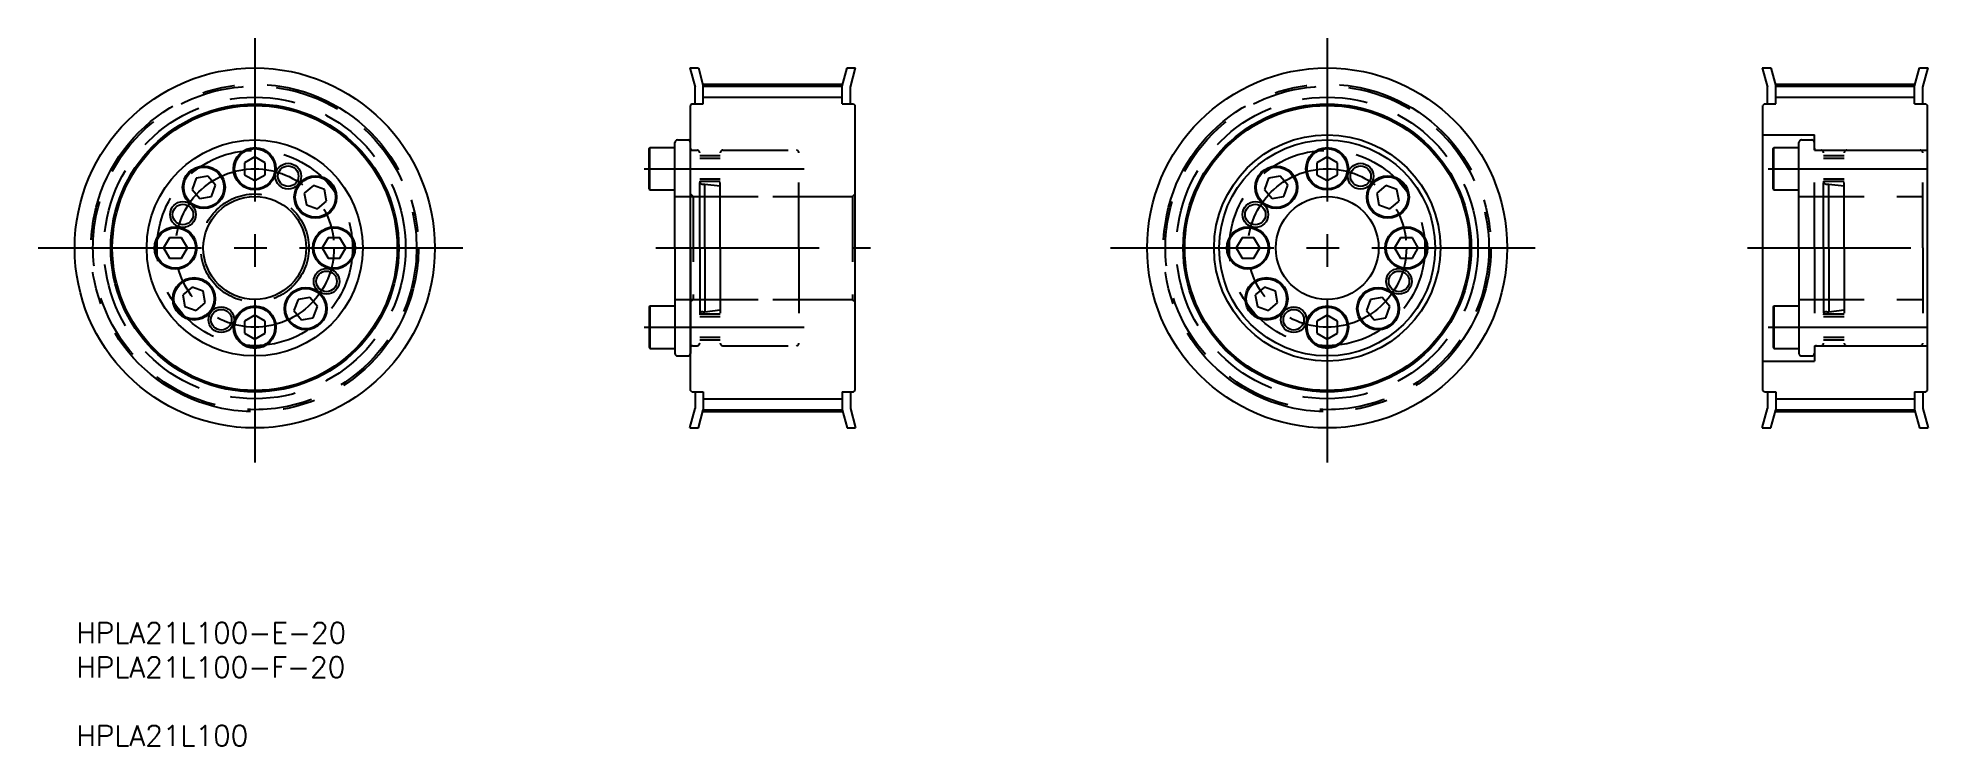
# Model space of a CAD drawing. Extents: x 8 to 378, y 5 to 143.
import ezdxf

# ---------------------------------------------------------------- set-up
doc = ezdxf.new("R2010")
doc.units = 0
doc.linetypes.add('CENTER', pattern=[50.8, 31.75, -6.35, 6.35, -6.35])
doc.linetypes.add('DASHED', pattern=[19.05, 12.7, -6.35])
doc.layers.get('0').update_dxf_attribs({"linetype": 'CONTINUOUS'})
doc.layers.add('CENTER', color=1, linetype='CENTER')
doc.styles.add('MISUMI', font='txt.shx')

# ---------------------------------------------------------------- blocks, each defined once
blk = doc.blocks.new('*U6')
at = {"color": 7, "linetype": 'CONTINUOUS', "style": 'MISUMI'}
for s, p in [('HPLA21L100-E-20', (15.05, 25.31)), ('HPLA21L100-F-20', (15.05, 18.65)), ('HPLA21L100', (15.05, 5.31))]:
    blk.add_text(s, height=4, dxfattribs=at).set_placement(p)

msp = doc.modelspace()

# ---------------------------------------------------------------- linework, layer by layer
at = {"color": 7, "linetype": 'CONTINUOUS'}
for p, q in [((134.33, 137.14), (135.33, 133.39)), ((134.33, 137.14), (135.98, 137.14)), ((135.98, 137.14), (136.93, 133.6)), ((163.93, 133.6), (164.88, 137.14)), ((164.88, 137.14), (166.54, 137.14)), ((165.53, 133.39), (166.54, 137.14)), ((342.82, 137.14), (343.83, 133.39)), ((342.82, 137.14), (344.48, 137.14)), ((344.48, 137.14), (345.43, 133.6)), ((372.43, 133.6), (373.38, 137.14)), ((373.38, 137.14), (375.03, 137.14)), ((374.03, 133.39), (375.03, 137.14)), ((135.33, 130.14), (135.33, 133.39)), ((136.93, 133.6), (163.93, 133.6)), ((136.93, 130.14), (136.93, 133.6)), ((163.93, 130.14), (163.93, 133.6)), ((165.53, 130.14), (165.53, 133.39)), ((343.83, 130.14), (343.83, 133.39)), ((345.43, 133.6), (372.43, 133.6)), ((345.43, 130.14), (345.43, 133.6)), ((372.43, 130.14), (372.43, 133.6)), ((374.03, 130.14), (374.03, 133.39)), ((134.73, 130.14), (134.43, 129.84)), ((134.43, 74.44), (134.43, 129.84)), ((134.73, 130.14), (136.93, 130.14)), ((163.93, 130.14), (166.13, 130.14)), ((166.13, 130.14), (166.43, 129.84)), ((166.43, 74.44), (166.43, 129.84)), ((343.23, 130.14), (342.93, 129.84)), ((342.93, 74.44), (342.93, 129.84)), ((343.23, 130.14), (345.43, 130.14)), ((372.43, 130.14), (374.63, 130.14)), ((374.63, 130.14), (374.93, 129.84)), ((374.93, 74.44), (374.93, 129.84)), ((131.43, 102.14), (131.43, 122.64)), ((131.93, 123.14), (133.93, 123.14)), ((134.43, 102.14), (134.43, 122.64)), ((49.73, 119.85), (47.73, 118.7)), ((47.73, 118.7), (47.73, 116.39)), ((51.73, 118.7), (49.73, 119.85)), ((50.73, 119.28), (50.73, 119.28)), ((51.23, 118.99), (51.23, 118.99)), ((51.73, 116.39), (51.73, 118.7)), ((126.43, 121.47), (126.55, 121.67)), ((126.43, 113.62), (126.43, 121.47)), ((126.55, 121.67), (131.43, 121.67)), ((126.55, 113.42), (126.55, 121.67)), ((131.43, 113.42), (131.43, 121.67)), ((131.43, 115.04), (131.43, 120.04)), ((258.22, 119.85), (256.22, 118.7)), ((256.22, 118.7), (256.22, 116.39)), ((260.22, 118.7), (258.22, 119.85)), ((259.22, 119.28), (259.22, 119.28)), ((259.72, 118.99), (259.72, 118.99)), ((260.22, 116.39), (260.22, 118.7)), ((38.34, 115.71), (37.55, 113.54)), ((40.62, 116.11), (38.34, 115.71)), ((42.1, 114.34), (40.62, 116.11)), ((47.73, 116.39), (49.73, 115.24)), ((49.73, 115.24), (51.73, 116.39)), ((246.84, 115.71), (246.05, 113.54)), ((249.11, 116.11), (246.84, 115.71)), ((250.6, 114.34), (249.11, 116.11)), ((256.22, 116.39), (258.22, 115.24)), ((258.22, 115.24), (260.22, 116.39)), ((37.55, 113.54), (39.04, 111.77)), ((39.04, 111.77), (41.31, 112.17)), ((41.31, 112.17), (42.1, 114.34)), ((61.12, 114.32), (59.36, 112.83)), ((59.36, 112.83), (59.76, 110.56)), ((63.29, 113.53), (61.12, 114.32)), ((61.93, 109.77), (63.7, 111.25)), ((63.7, 111.25), (63.29, 113.53)), ((126.43, 113.62), (126.55, 113.42)), ((126.55, 113.42), (131.43, 113.42)), ((246.05, 113.54), (247.53, 111.77)), ((247.53, 111.77), (249.81, 112.17)), ((249.81, 112.17), (250.6, 114.34)), ((269.62, 114.32), (267.85, 112.83)), ((267.85, 112.83), (268.25, 110.56)), ((271.79, 113.53), (269.62, 114.32)), ((270.42, 109.77), (272.19, 111.25)), ((272.19, 111.25), (271.79, 113.53)), ((59.76, 110.56), (61.93, 109.77)), ((268.25, 110.56), (270.42, 109.77)), ((33.17, 104.14), (32.02, 102.14)), ((35.48, 104.14), (33.17, 104.14)), ((36.64, 102.14), (35.48, 104.14)), ((63.97, 104.14), (62.82, 102.14)), ((66.28, 104.14), (63.97, 104.14)), ((67.44, 102.14), (66.28, 104.14)), ((241.67, 104.14), (240.51, 102.14)), ((243.98, 104.14), (241.67, 104.14)), ((245.13, 102.14), (243.98, 104.14)), ((272.47, 104.14), (271.31, 102.14)), ((274.78, 104.14), (272.47, 104.14)), ((275.93, 102.14), (274.78, 104.14)), ((32.02, 102.14), (33.17, 100.14)), ((33.17, 100.14), (35.48, 100.14)), ((35.48, 100.14), (36.64, 102.14)), ((62.82, 102.14), (63.97, 100.14)), ((63.97, 100.14), (66.28, 100.14)), ((66.28, 100.14), (67.44, 102.14)), ((131.43, 102.14), (131.43, 81.64)), ((134.43, 102.14), (134.43, 81.64)), ((240.51, 102.14), (241.67, 100.14)), ((241.67, 100.14), (243.98, 100.14)), ((243.98, 100.14), (245.13, 102.14)), ((271.31, 102.14), (272.47, 100.14)), ((272.47, 100.14), (274.78, 100.14)), ((274.78, 100.14), (275.93, 102.14)), ((37.53, 94.52), (35.76, 93.04)), ((35.76, 93.04), (36.16, 90.76)), ((39.7, 93.73), (37.53, 94.52)), ((40.1, 91.46), (39.7, 93.73)), ((246.02, 94.52), (244.25, 93.04)), ((244.25, 93.04), (244.66, 90.76)), ((248.19, 93.73), (246.02, 94.52)), ((248.59, 91.46), (248.19, 93.73)), ((36.16, 90.76), (38.33, 89.97)), ((38.33, 89.97), (40.1, 91.46)), ((49.73, 89.05), (47.73, 87.9)), ((51.73, 87.9), (49.73, 89.05)), ((58.14, 92.12), (57.35, 89.95)), ((57.35, 89.95), (58.84, 88.18)), ((60.42, 92.52), (58.14, 92.12)), ((61.9, 90.75), (60.42, 92.52)), ((61.11, 88.58), (61.9, 90.75)), ((126.43, 90.67), (126.55, 90.87)), ((126.43, 90.67), (126.43, 82.82)), ((126.55, 90.87), (131.43, 90.87)), ((126.55, 90.87), (126.55, 82.62)), ((131.43, 90.87), (131.43, 82.62)), ((131.43, 89.24), (131.43, 84.24)), ((244.66, 90.76), (246.83, 89.97)), ((246.83, 89.97), (248.59, 91.46)), ((258.22, 89.05), (256.22, 87.9)), ((260.22, 87.9), (258.22, 89.05)), ((266.64, 92.12), (265.85, 89.95)), ((265.85, 89.95), (267.33, 88.18)), ((268.91, 92.52), (266.64, 92.12)), ((270.39, 90.75), (268.91, 92.52)), ((269.61, 88.58), (270.39, 90.75)), ((47.73, 87.9), (47.73, 85.59)), ((47.73, 85.59), (49.73, 84.44)), ((49.73, 84.44), (51.73, 85.59)), ((51.73, 85.59), (51.73, 87.9)), ((58.84, 88.18), (61.11, 88.58)), ((256.22, 87.9), (256.22, 85.59)), ((256.22, 85.59), (258.22, 84.44)), ((258.22, 84.44), (260.22, 85.59)), ((260.22, 85.59), (260.22, 87.9)), ((267.33, 88.18), (269.61, 88.58)), ((126.43, 82.82), (126.55, 82.62)), ((126.55, 82.62), (131.43, 82.62)), ((131.93, 81.14), (133.93, 81.14)), ((134.73, 74.14), (134.43, 74.44)), ((134.73, 74.14), (136.93, 74.14)), ((135.33, 74.14), (135.33, 70.9)), ((136.93, 74.14), (136.93, 70.69)), ((163.93, 74.14), (166.13, 74.14)), ((163.93, 74.14), (163.93, 70.69)), ((165.53, 74.14), (165.53, 70.9)), ((166.13, 74.14), (166.43, 74.44)), ((343.23, 74.14), (342.93, 74.44)), ((343.23, 74.14), (345.43, 74.14)), ((343.83, 74.14), (343.83, 70.9)), ((345.43, 74.14), (345.43, 70.69)), ((372.43, 74.14), (374.63, 74.14)), ((372.43, 74.14), (372.43, 70.69)), ((374.03, 74.14), (374.03, 70.9)), ((374.63, 74.14), (374.93, 74.44)), ((134.33, 67.14), (135.33, 70.9)), ((135.98, 67.14), (136.93, 70.69)), ((136.93, 70.69), (163.93, 70.69)), ((163.93, 70.69), (164.88, 67.14)), ((165.53, 70.9), (166.54, 67.14)), ((342.82, 67.14), (343.83, 70.9)), ((344.48, 67.14), (345.43, 70.69)), ((345.43, 70.69), (372.43, 70.69)), ((372.43, 70.69), (373.38, 67.14)), ((374.03, 70.9), (375.03, 67.14)), ((134.33, 67.14), (135.98, 67.14)), ((164.88, 67.14), (166.54, 67.14)), ((342.82, 67.14), (344.48, 67.14)), ((373.38, 67.14), (375.03, 67.14))]:
    msp.add_line(p, q, dxfattribs=at)
at = {"color": 3, "linetype": 'CONTINUOUS'}
for p, q in [((136.93, 131.47), (163.93, 131.47)), ((345.43, 131.47), (372.43, 131.47)), ((136.93, 72.82), (163.93, 72.82)), ((345.43, 72.82), (372.43, 72.82))]:
    msp.add_line(p, q, dxfattribs=at)
at = {"color": 3, "linetype": 'DASHED'}
for p, q in [((342.93, 124.14), (352.93, 124.14)), ((349.93, 102.14), (349.93, 122.64)), ((350.43, 123.14), (352.43, 123.14)), ((352.93, 121.14), (352.93, 124.14)), ((352.93, 102.14), (352.93, 122.64)), ((134.84, 121.14), (135.73, 121.14)), ((136.23, 102.14), (136.23, 120.64)), ((140.23, 120.04), (136.23, 120.04)), ((140.23, 119.54), (136.23, 119.54)), ((140.23, 102.14), (140.23, 120.64)), ((140.73, 121.14), (155.03, 121.14)), ((155.53, 102.14), (155.53, 120.64)), ((344.93, 121.47), (345.04, 121.67)), ((344.93, 113.62), (344.93, 121.47)), ((345.04, 121.67), (349.93, 121.67)), ((345.04, 113.42), (345.04, 121.67)), ((349.93, 113.42), (349.93, 121.67)), ((349.93, 115.04), (349.93, 120.04)), ((352.93, 121.14), (374.93, 121.14)), ((353.34, 121.14), (354.23, 121.14)), ((354.73, 102.14), (354.73, 120.64)), ((358.73, 120.04), (354.73, 120.04)), ((358.73, 119.54), (354.73, 119.54)), ((358.73, 102.14), (358.73, 120.64)), ((359.23, 121.14), (373.53, 121.14)), ((374.03, 102.14), (374.03, 120.64)), ((140.23, 115.54), (136.23, 115.54)), ((140.23, 115.04), (136.23, 115.04)), ((358.73, 115.54), (354.73, 115.54)), ((358.73, 115.04), (354.73, 115.04)), ((131.43, 112.14), (155.53, 112.14)), ((134.43, 112.64), (134.93, 112.14)), ((134.93, 112.14), (165.93, 112.14)), ((134.93, 112.14), (134.93, 92.14)), ((136.83, 114.54), (137.23, 114.54)), ((137.23, 102.14), (137.23, 114.54)), ((137.23, 114.54), (140.23, 114.21)), ((166.43, 112.64), (165.93, 112.14)), ((165.93, 112.14), (165.93, 92.14)), ((344.93, 113.62), (345.04, 113.42)), ((345.04, 113.42), (349.93, 113.42)), ((349.93, 112.14), (374.03, 112.14)), ((355.33, 114.54), (355.73, 114.54)), ((355.73, 102.14), (355.73, 114.54)), ((355.73, 114.54), (358.73, 114.21)), ((136.23, 102.14), (136.23, 83.64)), ((137.23, 102.14), (137.23, 89.74)), ((140.23, 102.14), (140.23, 83.64)), ((155.53, 102.14), (155.53, 83.64)), ((349.93, 102.14), (349.93, 81.64)), ((352.93, 102.14), (352.93, 81.64)), ((354.73, 102.14), (354.73, 83.64)), ((355.73, 102.14), (355.73, 89.74)), ((358.73, 102.14), (358.73, 83.64)), ((374.03, 102.14), (374.03, 83.64)), ((131.43, 92.14), (155.53, 92.14)), ((134.43, 91.64), (134.93, 92.14)), ((134.93, 92.14), (165.93, 92.14)), ((140.23, 89.24), (136.23, 89.24)), ((136.83, 89.74), (137.23, 89.74)), ((137.23, 89.74), (140.23, 90.08)), ((166.43, 91.64), (165.93, 92.14)), ((344.93, 90.67), (345.04, 90.87)), ((344.93, 90.67), (344.93, 82.82)), ((345.04, 90.87), (349.93, 90.87)), ((345.04, 90.87), (345.04, 82.62)), ((349.93, 92.14), (374.03, 92.14)), ((349.93, 90.87), (349.93, 82.62)), ((349.93, 89.24), (349.93, 84.24)), ((358.73, 89.24), (354.73, 89.24)), ((355.33, 89.74), (355.73, 89.74)), ((355.73, 89.74), (358.73, 90.08)), ((140.23, 88.74), (136.23, 88.74)), ((358.73, 88.74), (354.73, 88.74)), ((134.84, 83.14), (135.73, 83.14)), ((140.23, 84.74), (136.23, 84.74)), ((140.23, 84.24), (136.23, 84.24)), ((140.73, 83.14), (155.03, 83.14)), ((344.93, 82.82), (345.04, 82.62)), ((345.04, 82.62), (349.93, 82.62)), ((352.93, 83.14), (352.93, 80.14)), ((352.93, 83.14), (374.93, 83.14)), ((353.34, 83.14), (354.23, 83.14)), ((358.73, 84.74), (354.73, 84.74)), ((358.73, 84.24), (354.73, 84.24)), ((359.23, 83.14), (373.53, 83.14)), ((342.93, 80.14), (352.93, 80.14)), ((350.43, 81.14), (352.43, 81.14))]:
    msp.add_line(p, q, dxfattribs=at)
at = {"color": 7, "linetype": 'CONTINUOUS'}
for centre, radius in [((49.73, 102.14), 35), ((258.22, 102.14), 35), ((49.73, 102.14), 28), ((49.73, 102.14), 27.7), ((258.22, 102.14), 28), ((258.22, 102.14), 27.7), ((49.73, 102.14), 21), ((258.22, 102.14), 22), ((258.22, 102.14), 21), ((49.73, 117.54), 4.12), ((49.73, 117.54), 3.92), ((258.22, 117.54), 4.12), ((258.22, 117.54), 3.92), ((264.73, 116.1), 2.5), ((39.83, 113.94), 4.12), ((39.83, 113.94), 3.92), ((56.24, 116.1), 2), ((61.53, 112.04), 4.12), ((61.53, 112.04), 3.92), ((248.32, 113.94), 4.12), ((248.32, 113.94), 3.92), ((264.73, 116.1), 2), ((270.02, 112.04), 4.12), ((270.02, 112.04), 3.92), ((49.73, 102.14), 10), ((244.26, 108.65), 2.5), ((258.22, 102.14), 10), ((35.77, 108.65), 2), ((244.26, 108.65), 2), ((34.33, 102.14), 4.12), ((34.33, 102.14), 3.92), ((65.13, 102.14), 4.12), ((65.13, 102.14), 3.92), ((242.82, 102.14), 4.12), ((242.82, 102.14), 3.92), ((273.62, 102.14), 4.12), ((273.62, 102.14), 3.92), ((37.93, 92.25), 4.12), ((63.69, 95.64), 2), ((246.42, 92.25), 4.12), ((272.18, 95.64), 2.5), ((272.18, 95.64), 2), ((37.93, 92.25), 3.92), ((59.63, 90.35), 4.12), ((59.63, 90.35), 3.92), ((246.42, 92.25), 3.92), ((268.12, 90.35), 4.12), ((268.12, 90.35), 3.92), ((43.22, 88.19), 2), ((49.73, 86.74), 4.12), ((49.73, 86.74), 3.92), ((251.71, 88.19), 2.5), ((251.71, 88.19), 2), ((258.22, 86.74), 4.12), ((258.22, 86.74), 3.92)]:
    msp.add_circle(centre, radius, dxfattribs=at)
at = {"color": 3, "linetype": 'DASHED'}
for centre, radius in [((49.73, 102.14), 31.45), ((258.22, 102.14), 31.45), ((49.73, 102.14), 29.32), ((258.22, 102.14), 29.32), ((49.73, 102.14), 19), ((258.22, 102.14), 19), ((49.73, 102.14), 10.5)]:
    msp.add_circle(centre, radius, dxfattribs=at)
at = {"color": 3}
for centre in [(56.24, 116.1), (35.77, 108.65), (63.69, 95.64), (43.22, 88.19)]:
    msp.add_circle(centre, 2.5, dxfattribs=at)
at = {"color": 7, "linetype": 'CONTINUOUS'}
for centre, start, end in [((131.93, 122.64), 90, 180), ((133.93, 122.64), 0, 90), ((131.93, 81.64), 180, 270), ((133.93, 81.64), 270, 0)]:
    msp.add_arc(centre, 0.5, start, end, dxfattribs=at)
at = {"color": 3, "linetype": 'DASHED'}
for centre, radius, start, end in [((350.43, 122.64), 0.5, 90, 180), ((352.43, 122.64), 0.5, 0, 90), ((134.84, 121.55), 0.41, 180, 270), ((135.73, 120.64), 0.5, 0, 90), ((140.73, 120.64), 0.5, 90, 180), ((155.03, 120.64), 0.5, 0, 90), ((353.34, 121.55), 0.41, 180, 270), ((354.23, 120.64), 0.5, 0, 90), ((359.23, 120.64), 0.5, 90, 180), ((373.53, 120.64), 0.5, 0, 90), ((136.83, 115.14), 0.6, 180.0007, 270), ((355.33, 115.14), 0.6, 180.0007, 270), ((136.83, 89.14), 0.6, 90, 179.9993), ((355.33, 89.14), 0.6, 90, 179.9993), ((134.84, 82.73), 0.41, 90, 180), ((135.73, 83.64), 0.5, 270, 0), ((140.73, 83.64), 0.5, 180, 270), ((155.03, 83.64), 0.5, 270, 0), ((350.43, 81.64), 0.5, 180, 270), ((352.43, 81.64), 0.5, 270, 0), ((353.34, 82.73), 0.41, 90, 180), ((354.23, 83.64), 0.5, 270, 0), ((359.23, 83.64), 0.5, 180, 270), ((373.53, 83.64), 0.5, 270, 0)]:
    msp.add_arc(centre, radius, start, end, dxfattribs=at)
at = {"layer": 'CENTER', "color": 1, "linetype": 'CENTER'}
for p, q in [((49.73, 142.95), (49.73, 59.68)), ((258.22, 142.95), (258.22, 59.68)), ((136.83, 133.98), (164.03, 133.98)), ((345.32, 133.98), (372.53, 133.98)), ((125.43, 117.54), (156.53, 117.54)), ((343.93, 117.54), (375.03, 117.54)), ((7.61, 102.14), (92.34, 102.14)), ((127.72, 102.14), (169.43, 102.14)), ((216.1, 102.14), (300.83, 102.14)), ((339.93, 102.14), (377.93, 102.14)), ((125.43, 86.74), (156.53, 86.74)), ((343.93, 86.74), (375.03, 86.74)), ((136.83, 70.31), (164.03, 70.31)), ((345.32, 70.31), (372.53, 70.31))]:
    msp.add_line(p, q, dxfattribs=at)
for centre, radius in [((49.73, 102.14), 31.83), ((258.22, 102.14), 31.83), ((49.73, 102.14), 15.4), ((258.22, 102.14), 15.4)]:
    msp.add_circle(centre, radius, dxfattribs=at)

# ---------------------------------------------------------------- block references
at = {"color": 7, "linetype": 'CONTINUOUS'}
msp.add_blockref('*U6', (0, 0), dxfattribs=at)

doc.saveas('drawing.dxf')
